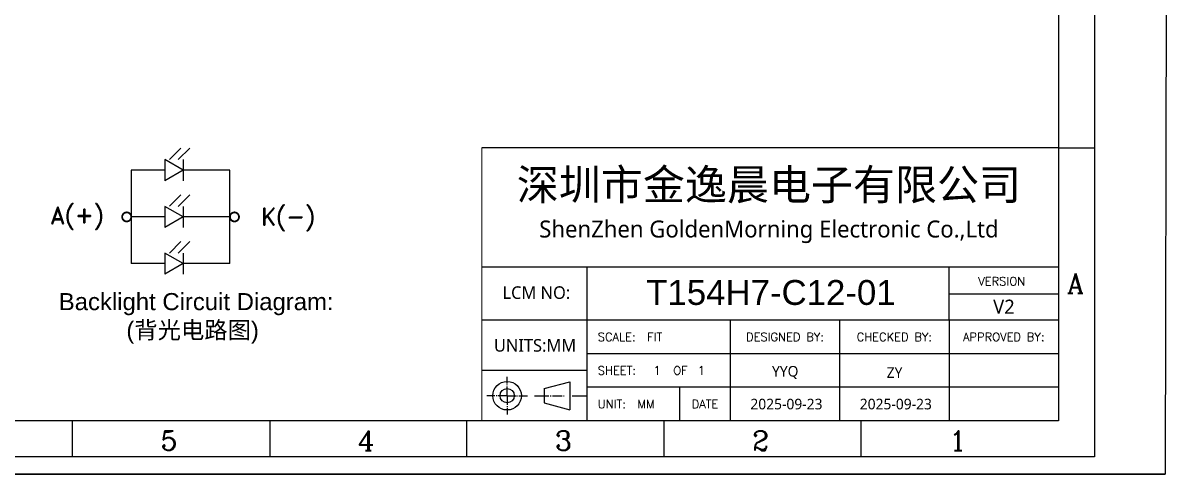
# Model space of a CAD drawing. Header units: millimetres. Extents: x 790 to 1082, y 1773 to 1991.
# Drawn here: x 896.2 to 1081.6, y 1773.3 to 1846.4 of the extents above; entities that cross this region are included whole.
import ezdxf
from ezdxf.enums import TextEntityAlignment as Align

# ---------------------------------------------------------------- set-up
doc = ezdxf.new("R2010")
doc.units = ezdxf.units.MM
for name, color, linetype in [('1-标准图框', 40, 'Continuous'), ('2-BL', 3, 'Continuous'), ('5-PIN文字', 7, 'Continuous'), ('6-标注', 255, 'Continuous')]:
    doc.layers.add(name, color=color, linetype=linetype)
doc.styles.add('PIN文字1', font='', dxfattribs={"height": 4})
doc.styles.add('RD', font='ROMAND.shx')
doc.styles.add('ROMANC', font='romanc.shx', dxfattribs={"bigfont": 'gbcbig.shx'})
doc.styles.add('ROMANS', font='romans.shx', dxfattribs={"width": 0.8})
doc.styles.get("Standard").update_dxf_attribs({"font": 'arial.ttf'})
doc.styles.add('宋体', font='')
doc.styles.get('PIN文字1').set_extended_font_data('Microsoft YaHei')
doc.styles.get('宋体').set_extended_font_data('Microsoft YaHei')
doc.dimstyles.new('SH', dxfattribs={"dimscale": 1.4, "dimtxt": 2.5, "dimasz": 2.5, "dimexe": 1.25, "dimexo": 0.625, "dimtad": 0, "dimdec": 1, "dimzin": 0, "dimdsep": 46, "dimtxsty": 'RD', "dimcen": 2.5, "dimadec": 0, "dimazin": 0, "dimtfac": 0.6, "dimtdec": 4, "dimtmove": 0, "dimatfit": 3, "dimfxl": 1, "dimtolj": 1, "dimarcsym": 0})

msp = doc.modelspace()

# ---------------------------------------------------------------- linework, layer by layer
at = {"layer": '1-标准图框', "color": 7}
for p, q in [((1063.8239, 1826.1791), (970.4833, 1826.1806)), ((1063.8239, 1826.1791), (1069.6691, 1826.1791)), ((970.4833, 1806.7903), (970.4833, 1806.7903)), ((1063.8267, 1806.7903), (970.4833, 1806.7903)), ((904.2081, 1776.0469), (904.2081, 1781.892)), ((936.1318, 1781.892), (936.1318, 1776.0469)), ((968.0556, 1776.0469), (968.0556, 1781.892)), ((999.9793, 1776.0469), (999.9793, 1781.892)), ((1031.903, 1776.0469), (1031.903, 1781.892))]:
    msp.add_line(p, q, dxfattribs=at)
at = {"layer": '1-标准图框', "color": 7, "lineweight": 0, "ltscale": 5}
msp.add_line((970.4833, 1826.1806), (970.4833, 1781.892), dxfattribs=at)
at = {"layer": '1-标准图框', "color": 7, "lineweight": -3}
for p, q in [((987.5284, 1781.892), (987.5284, 1798.2417)), ((1010.6904, 1798.2417), (1010.6904, 1781.892)), ((1028.4025, 1798.2417), (1028.4025, 1781.892)), ((1063.8267, 1792.7918), (987.5284, 1792.7918)), ((987.5284, 1790.0669), (970.4833, 1790.0669)), ((974.5678, 1787.9502), (974.5678, 1789.0488)), ((974.5678, 1787.6676), (974.5678, 1787.7763)), ((974.5678, 1785.9794), (974.5678, 1787.4719)), ((980.5503, 1787.1357), (984.7395, 1788.2284)), ((984.7395, 1788.2284), (984.7395, 1783.6652)), ((972.597, 1785.9794), (971.2982, 1785.9794)), ((972.8797, 1785.9794), (972.771, 1785.9794)), ((974.5678, 1785.9794), (973.0754, 1785.9794)), ((974.5678, 1785.9794), (976.0603, 1785.9794)), ((974.5678, 1785.9794), (974.5678, 1784.487)), ((976.256, 1785.9794), (976.3647, 1785.9794)), ((976.5386, 1785.9794), (977.8374, 1785.9794)), ((979.0177, 1785.9794), (981.315, 1785.9794)), ((980.5503, 1787.1357), (980.5503, 1784.8232)), ((981.5075, 1785.9794), (981.6946, 1785.9794)), ((981.9025, 1785.9794), (983.4825, 1785.9794)), ((983.6693, 1785.9794), (983.8148, 1785.9794)), ((985.1224, 1785.9794), (987.4591, 1785.9794)), ((1063.8267, 1787.3419), (987.5284, 1787.3419)), ((1002.5155, 1781.892), (1002.5155, 1787.3419)), ((974.5678, 1784.2913), (974.5678, 1784.1826)), ((974.5678, 1784.0087), (974.5678, 1782.9287)), ((980.5503, 1784.8232), (984.7395, 1783.6652))]:
    msp.add_line(p, q, dxfattribs=at)
at = {"layer": '1-标准图框', "color": 7}
for points in [[(802.5918, 1964.8913), (1069.6719, 1964.8913), (1069.6719, 1776.0469), (802.5918, 1776.0469)], [(808.437, 1959.0461), (1063.8267, 1959.0461), (1063.8267, 1781.892), (808.437, 1781.892)]]:
    msp.add_lwpolyline(points, close=True, dxfattribs=at)
at = {"layer": '1-标准图框', "color": 7, "lineweight": -3}
for radius in [2.3143, 1.1563]:
    msp.add_circle((974.5678, 1785.9794), radius, dxfattribs=at)
at = {"layer": '2-BL', "color": 0, "ltscale": 4}
for p, q in [((919.1465, 1824.2562), (919.1465, 1820.8265)), ((922.1167, 1822.5414), (919.1465, 1824.2562)), ((922.1167, 1824.2562), (922.1167, 1820.8265)), ((919.1465, 1822.5414), (913.7087, 1822.5414)), ((922.1167, 1822.5414), (919.1465, 1820.8265)), ((929.6842, 1822.5414), (922.1167, 1822.5414)), ((919.1465, 1816.6775), (919.1465, 1813.2478)), ((922.1167, 1814.9626), (919.1465, 1816.6775)), ((922.1167, 1816.6775), (922.1167, 1813.2478)), ((919.1465, 1814.9626), (913.7087, 1814.9626)), ((922.1167, 1814.9626), (919.1465, 1813.2478)), ((929.6842, 1814.9626), (922.1167, 1814.9626)), ((919.1465, 1809.0988), (919.1465, 1805.6691)), ((922.1167, 1807.3839), (919.1465, 1809.0988)), ((922.1167, 1809.0988), (922.1167, 1805.6691)), ((919.1465, 1807.3839), (913.7087, 1807.3839)), ((922.1167, 1807.3839), (919.1465, 1805.6691)), ((929.6842, 1807.3839), (922.1167, 1807.3839))]:
    msp.add_line(p, q, dxfattribs=at)
at = {"layer": '2-BL', "color": 0}
for p, q in [((913.7087, 1822.5414), (913.7087, 1807.3839)), ((929.6842, 1807.3839), (929.6842, 1822.5414))]:
    msp.add_line(p, q, dxfattribs=at)
at = {"layer": '2-BL', "color": 0, "ltscale": 4, "const_width": 0.294}
for points in [[(913.7087, 1814.9626, -1), (912.2385, 1814.9626, -1)], [(931.1544, 1814.9626, -1), (929.6842, 1814.9626, -1)]]:
    msp.add_lwpolyline(points, format="xyb", close=True, dxfattribs=at)
at = {"layer": '5-PIN文字'}
for p, q in [((1081.5811, 1991.2546), (1081.1196, 1773.2671)), ((987.5284, 1798.2417), (987.5284, 1806.7903)), ((1046.1146, 1798.2417), (1046.1146, 1806.7903)), ((1046.1146, 1802.516), (1063.8267, 1802.516)), ((1063.8267, 1798.2417), (1046.1146, 1798.2417)), ((1081.1196, 1773.2671), (790.4696, 1773.2671)), ((790.4696, 1773.2671), (1081.1196, 1773.2671))]:
    msp.add_line(p, q, dxfattribs=at)
at = {"layer": '5-PIN文字', "color": 7}
msp.add_line((1063.8267, 1798.2417), (970.4833, 1798.2417), dxfattribs=at)
at = {"layer": '5-PIN文字', "color": 7, "lineweight": -3}
msp.add_line((1046.1146, 1798.2417), (1046.1146, 1781.892), dxfattribs=at)

# ---------------------------------------------------------------- texts
at = {"layer": '1-标准图框', "color": 7, "lineweight": -3, "style": 'ROMANS'}
for s, p in [('VERSION', (1050.8424, 1804.5389)), ('SCALE:  FIT', (989.2369, 1795.5167)), ('SHEET:', (989.2369, 1790.0669)), ('UNIT:  MM', (989.2369, 1784.617))]:
    msp.add_text(s, height=1.36247, dxfattribs=at).set_placement(p, align=Align.MIDDLE_LEFT)
at = {"layer": '1-标准图框', "color": 7, "style": 'ROMANC'}
for s, p in [('A', (1065.2184, 1802.6188)), ('5', (918.4917, 1777.1139)), ('4', (950.4154, 1777.1139)), ('3', (982.3392, 1777.1139)), ('2', (1014.2629, 1777.1139)), ('1', (1046.1866, 1777.1139))]:
    msp.add_text(s, height=3.1474, dxfattribs=at).set_placement(p)
at = {"layer": '1-标准图框', "color": 7, "lineweight": -3, "style": 'ROMANS'}
for s, p in [('DESIGNED BY:', (1019.5464, 1795.5167)), ('CHECKED BY:', (1037.2585, 1795.5167)), ('APPROVED BY:', (1054.9706, 1795.5167)), ('OF', (1002.6298, 1790.0669)), ('DATE', (1006.6029, 1784.617))]:
    msp.add_text(s, height=1.36247, dxfattribs=at).set_placement(p, align=Align.MIDDLE_CENTER)
at = {"layer": '1-标准图框', "color": 7}
for s, insert, char_height, width, attachment_point, style in [('\\pt184.7;深圳市金逸晨电子有限公司\\P{\\H0.5508x;ShenZhen GoldenMorning Electronic Co.,Ltd}', (1016.9542, 1816.6966), 4.987207, 90.838419, 5, '宋体'), ('LCM NO:', (973.8149, 1803.7126), 2.03778, 15.712661, 1, '宋体'), ('V2', (1053.2539, 1801.5499), 2.28925, 9.771673, 1, 'PIN文字1'), ('UNITS:MM', (972.4236, 1795.1555), 2.03778, 15.712661, 1, '宋体')]:
    msp.add_mtext(s, dxfattribs=dict(at, insert=insert, char_height=char_height, width=width, attachment_point=attachment_point, style=style))
at = {"layer": '1-标准图框', "color": 4, "insert": (1017.2745, 1802.6871), "char_height": 4.998927, "width": 88.68987, "attachment_point": 5, "line_spacing_factor": 0.7, "style": 'PIN文字1'}
msp.add_mtext('{\\fArial|b0|i0|c0|p34;\\H0.80664x;\\C7;T154H7-C12-01}', dxfattribs=at)
at = {"layer": '1-标准图框', "color": 4, "char_height": 1.71694, "width": 16.393111, "attachment_point": 5, "style": 'PIN文字1'}
for s, insert in [('{\\C7;YYQ}', (1019.5868, 1789.7349)), ('{\\C7;ZY}', (1037.2989, 1789.7349)), ('{\\C7;2025-09-23}', (1019.7865, 1784.6109)), ('{\\C7;2025-09-23}', (1037.4986, 1784.6109))]:
    msp.add_mtext(s, dxfattribs=dict(at, insert=insert))
at = {"layer": '1-标准图框', "color": 7, "lineweight": -3, "style": 'ROMANS'}
for p in [(998.8393, 1790.0669), (1006.0106, 1790.0669)]:
    msp.add_attdef('1', text='1', height=1.3625, dxfattribs=at).set_placement(p, align=Align.MIDDLE)
at = {"layer": '2-BL', "color": 0, "ltscale": 4, "style": 'RD'}
for s, p in [('A(+)', (900.6169, 1813.857)), ('K(-)', (934.72, 1813.6275))]:
    msp.add_text(s, height=2.75665, dxfattribs=at).set_placement(p)
at = {"layer": '6-标注', "color": 0, "insert": (893.3099, 1802.617), "char_height": 2.76869, "attachment_point": 1}
msp.add_mtext_dynamic_manual_height_columns('\\pi8.66891;Backlight Circuit Diagram:\\P\\pi19.60474;({\\fSimSun|b0|i0|c134|p2;背光电路图})', width=61.210039, gutter_width=13.8435, heights=[0], dxfattribs=at)

# ---------------------------------------------------------------- leaders
at = {"layer": '2-BL', "color": 0, "ltscale": 4}
for points in [[(921.7415, 1826.1243), (919.8828, 1824.2656)], [(923.1829, 1826.1083), (921.3242, 1824.2496)], [(921.7415, 1818.5456), (919.8828, 1816.6869)], [(923.1829, 1818.5296), (921.3242, 1816.6709)], [(921.7415, 1810.9669), (919.8828, 1809.1082)], [(923.1829, 1810.9509), (921.3242, 1809.0922)]]:
    msp.add_leader(points, dimstyle='SH', override={"dimscale": 0.25, "dimasz": 1.5, "dimtoh": 1}, dxfattribs=at)

doc.saveas('drawing.dxf')
